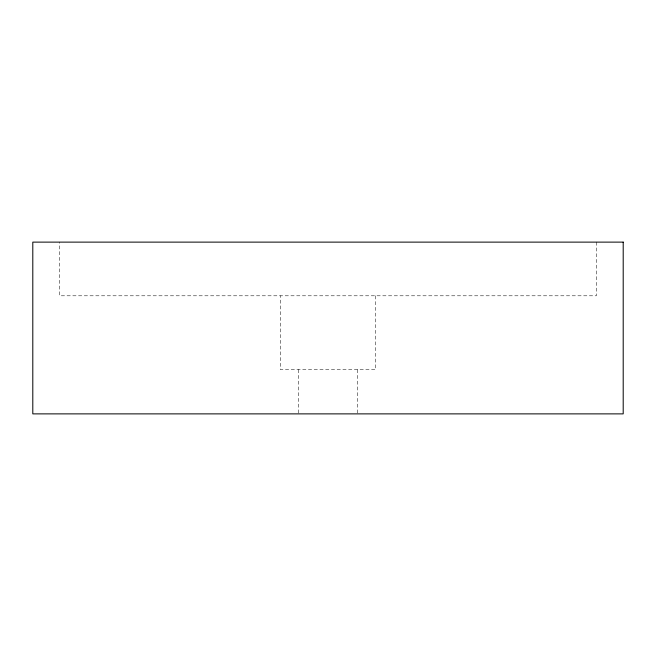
<?xml version="1.0" encoding="UTF-8"?>
<svg xmlns="http://www.w3.org/2000/svg" width="656" height="656" viewBox="0 0 656 656"><rect width="100%" height="100%" fill="white"/><g stroke="black" fill="none" stroke-linecap="round" stroke-linejoin="round"><path stroke-width="0.49" stroke-dasharray="3.28 2.46" d="M596.361 242.121L596.361 295.799L59.639 295.799L59.639 242.121M375.634 295.799L375.634 369.599L280.366 369.599L280.366 295.799M357.52 369.599L357.52 413.879M298.48 369.599L298.48 413.879"/><path stroke-width="0.98" d="M623.2 242.121L32.8 242.121L32.8 413.879L623.2 413.879L623.2 242.121"/></g></svg>
